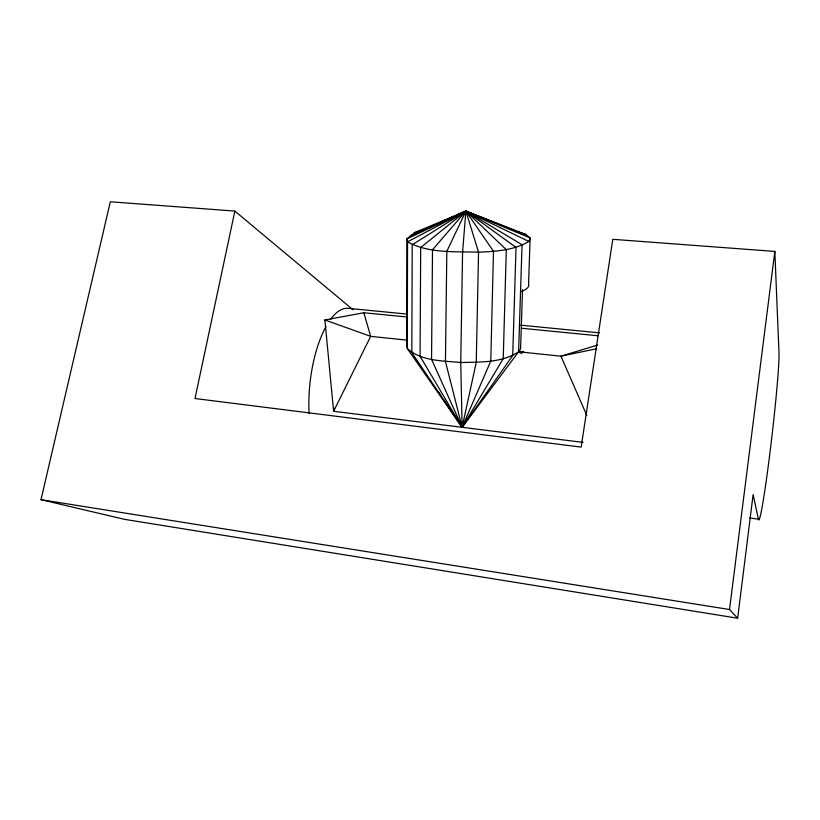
<?xml version="1.0" encoding="UTF-8"?>
<svg xmlns="http://www.w3.org/2000/svg" width="820" height="820" viewBox="0 0 820 820"><rect width="100%" height="100%" fill="white"/><g stroke="black" fill="none" stroke-linecap="round" stroke-linejoin="round"><path stroke-width="1.23" d="M520.536 291.848A59.45 13.571 1 0 0 528.572 283.904L530.15 237.954L525.825 234.489L465.883 211.088L406.925 238.856L407.54 241.849L407.304 348.541C421.521 361.343 442.749 360.708 460.737 362.512C480.151 362.02 501.799 362.973 518.609 351.77L522.053 244.708L465.883 211.088L414.459 232.685L406.925 238.856L406.71 344.39L407.304 348.541L462.131 427.302L518.609 351.77A57.082 15.836 1 0 0 520.618 347.67L522.514 289.655M333.75 407.601L333.617 411.291L583.102 442.38M515.39 230.902L465.883 211.088L462.582 252.191L460.737 362.512L462.131 427.302L512.715 355.552L516.026 247.414L465.883 211.088L443.036 221.246M353.051 309.796L234.858 211.078L110.31 201.781L41 499.677L124.496 519.337L737.651 618.218L753.129 494.583L758.418 519.162L749.613 517.953M737.651 618.218L729.513 609.516L774.838 251.422L612.796 239.317L581.154 447.095L194.996 398.52L234.858 211.078M474.964 215.404L465.883 211.088L407.54 241.849C428.839 253.595 454.956 251.381 478.552 252.17C495.762 251.453 513.709 250.407 528.931 241.48L530.15 237.954L465.883 211.088L412.193 244.811L411.824 352.61L462.131 427.302L476.256 362.378L478.552 252.17L465.883 211.088L410.256 236.016M449.339 408.175L462.131 427.302L490.78 361.077L493.496 251.309L465.883 211.088L462.644 212.944M465.883 211.088L446.828 251.371L445.444 361.466L462.131 427.302L503.234 358.74L506.299 249.68L465.883 211.088L420.691 247.517L420.076 356.31L462.131 427.302L431.545 359.344L432.509 249.772L465.883 211.088L528.931 241.48M438.464 223.276L440.75 222.261M414.459 232.685L421.326 230.574M597.585 345.056L560.921 356.177L518.609 351.77L521.94 353.625M596.478 348.777L560.921 356.177L586.802 415.391M363.813 312.748L370.691 336.354L333.617 411.291L324.904 319.974L363.813 312.748L407.068 317.002M518.609 351.77L523.693 351.483M407.56 314.132L347.782 308.299A76.793 29.253 -83.3 0 0 330.439 319.513M520.761 325.181L599.625 332.879M521.571 328.256L597.913 335.759M407.417 340.177L370.691 336.354L324.904 319.974M41 499.677L729.513 609.516M516.569 231.373L525.825 234.489M438.679 392.226L440.811 395.414M443.661 399.668L447.915 406.043M457.56 419.707L462.131 427.302M774.838 251.422L779 353.061A85.311 3.444 -83.4 0 1 770.164 451A85.311 3.444 -83.4 0 1 758.418 519.162M309.109 413.485A76.793 29.253 -83.3 0 1 325.94 326.667"/></g></svg>
